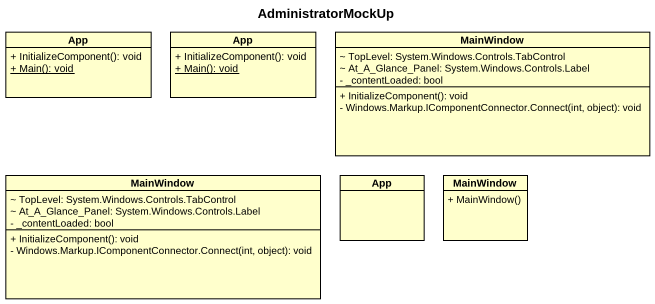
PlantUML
@startuml
title AdministratorMockUp
hide circle
hide empty members
skinparam classAttributeIconSize 0
class App {
  + InitializeComponent(): void
  {static} + Main(): void
}
class "App" as App_2 {
  + InitializeComponent(): void
  {static} + Main(): void
}
class MainWindow {
  ~ TopLevel: System.Windows.Controls.TabControl
  ~ At_A_Glance_Panel: System.Windows.Controls.Label
  - _contentLoaded: bool
  + InitializeComponent(): void
  - Windows.Markup.IComponentConnector.Connect(int, object): void
}
class "MainWindow" as MainWindow_2 {
  ~ TopLevel: System.Windows.Controls.TabControl
  ~ At_A_Glance_Panel: System.Windows.Controls.Label
  - _contentLoaded: bool
  + InitializeComponent(): void
  - Windows.Markup.IComponentConnector.Connect(int, object): void
}
class "App" as App_3
class "MainWindow" as MainWindow_3 {
  + MainWindow()
}
@enduml
